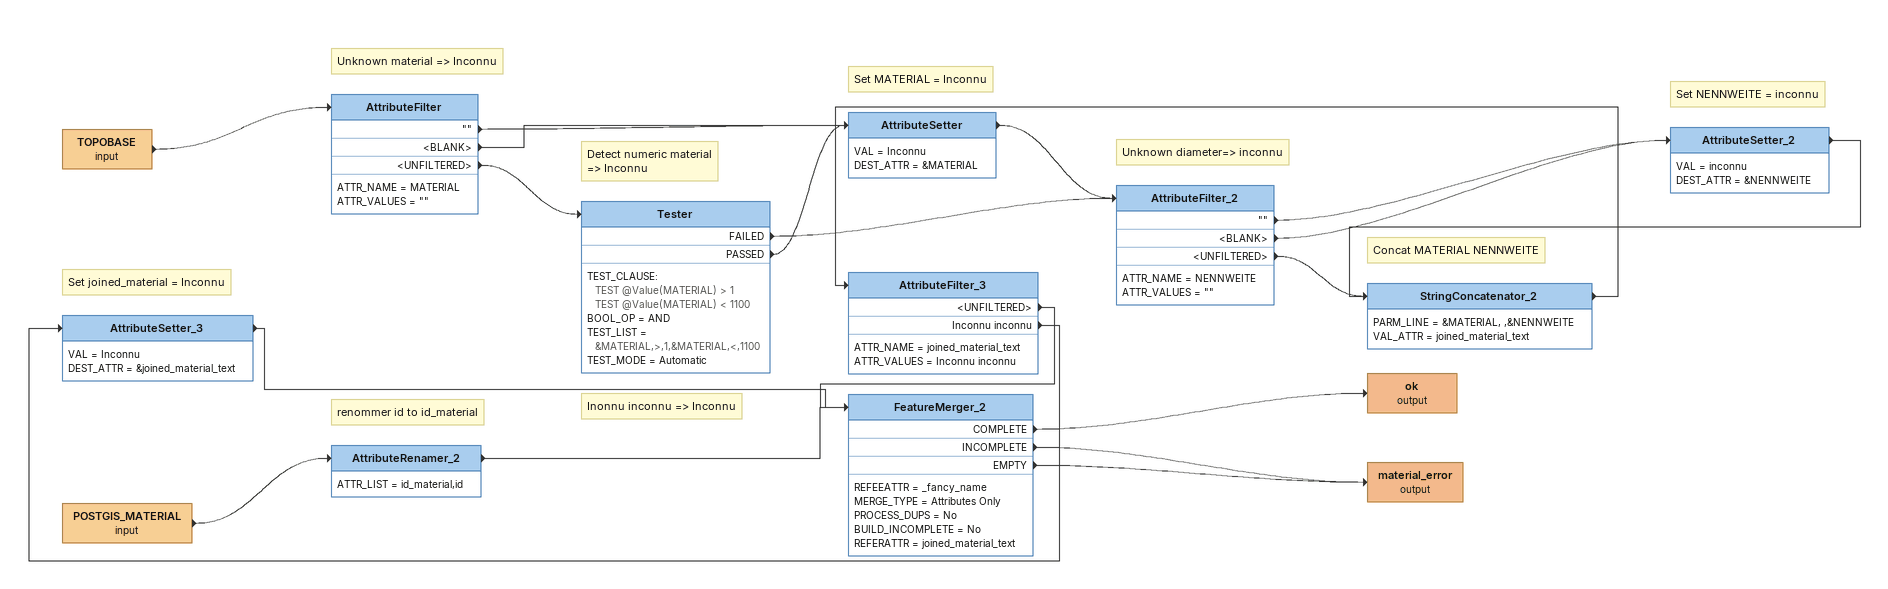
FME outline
TOPOBASE (input)
    -> AttributeFilter
Note: Unknown material => Inconnu
AttributeFilter
    ATTR_NAME = MATERIAL
    ATTR_VALUES = ""
    "" -> AttributeSetter
    <BLANK> -> AttributeSetter
    <UNFILTERED> -> Tester
Note: Detect numeric material / => Inconnu
Tester
    TEST_CLAUSE:
      TEST @Value(MATERIAL) > 1
      TEST @Value(MATERIAL) < 1100
    BOOL_OP = AND
    TEST_LIST = &MATERIAL,>,1,&MATERIAL,<,1100
    TEST_MODE = Automatic
    FAILED -> AttributeFilter_2
    PASSED -> AttributeSetter
Note: Set MATERIAL = Inconnu
AttributeSetter
    VAL = Inconnu
    DEST_ATTR = &MATERIAL
    -> AttributeFilter_2
Note: Unknown diameter=> inconnu
AttributeFilter_2
    ATTR_NAME = NENNWEITE
    ATTR_VALUES = ""
    "" -> AttributeSetter_2
    <BLANK> -> AttributeSetter_2
    <UNFILTERED> -> StringConcatenator_2
Note: Set NENNWEITE = inconnu
AttributeSetter_2
    VAL = inconnu
    DEST_ATTR = &NENNWEITE
    -> StringConcatenator_2
Note: Concat MATERIAL NENNWEITE
StringConcatenator_2
    PARM_LINE = &MATERIAL, ,&NENNWEITE
    VAL_ATTR = joined_material_text
    -> AttributeFilter_3
Note: Inonnu inconnu => Inconnu
AttributeFilter_3
    ATTR_NAME = joined_material_text
    ATTR_VALUES = Inconnu inconnu
    <UNFILTERED> -> FeatureMerger_2
    Inconnu inconnu -> AttributeSetter_3
Note: Set joined_material = Inconnu
AttributeSetter_3
    VAL = Inconnu
    DEST_ATTR = &joined_material_text
    -> FeatureMerger_2
POSTGIS_MATERIAL (input)
    -> AttributeRenamer_2
Note: renommer id to id_material
AttributeRenamer_2
    ATTR_LIST = id_material,id
    -> FeatureMerger_2
FeatureMerger_2
    REFEEATTR = _fancy_name
    MERGE_TYPE = Attributes Only
    PROCESS_DUPS = No
    BUILD_INCOMPLETE = No
    REFERATTR = joined_material_text
    COMPLETE -> ok (output)
    INCOMPLETE -> material_error (output)
    EMPTY -> material_error (output)
ok (output)
material_error (output)
